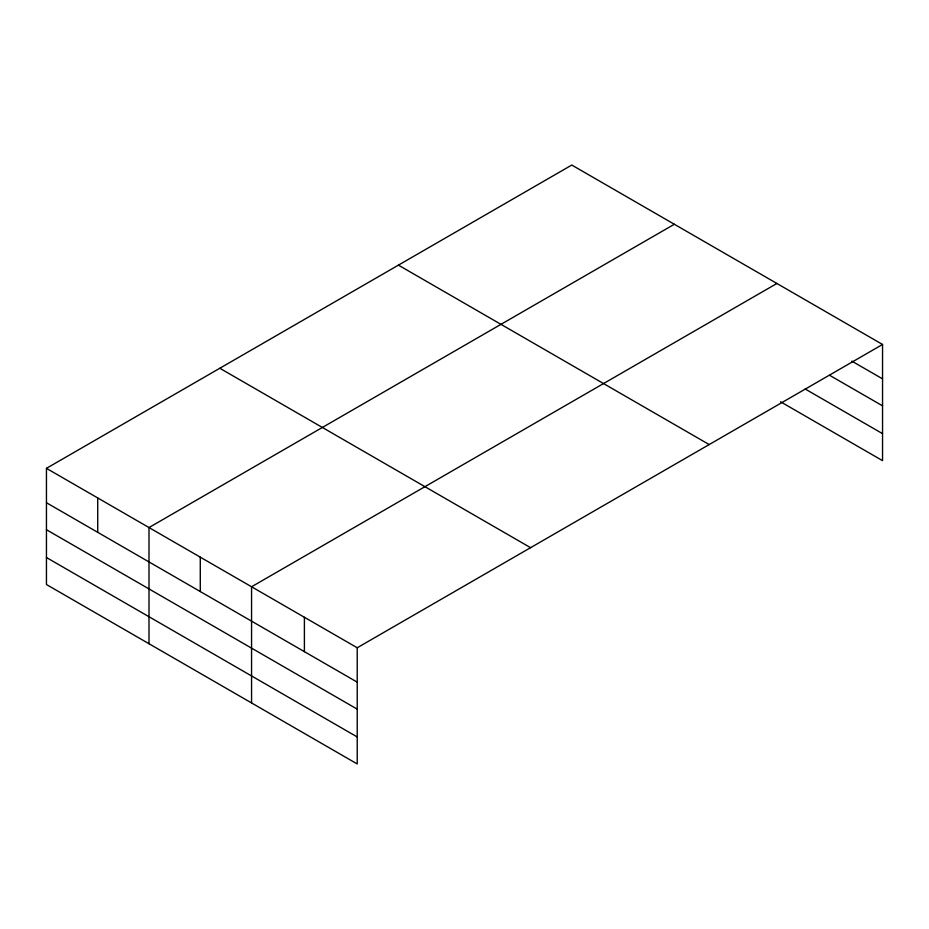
<?xml version="1.0" encoding="UTF-8"?>
<svg xmlns="http://www.w3.org/2000/svg" width="929" height="929" viewBox="0 0 929 929"><rect width="100%" height="100%" fill="white"/><g stroke="black" fill="none" stroke-linecap="round" stroke-linejoin="round"><path stroke-width="1.39" d="M882.55 344.473L571.776 165.048L46.45 468.344L46.45 584.527L357.224 763.952L357.224 647.768L882.55 344.473L882.55 460.656L780.569 401.781M674.326 224.261L149 527.556L149 643.727M776.888 283.473L251.562 586.768L251.562 702.939M851.835 361.126L882.55 378.858M829.713 375.351L882.55 405.845M805.141 388.972L882.55 433.657M398.413 265.137L709.187 444.561M219.813 368.256L530.587 547.68M46.45 468.344L357.224 647.768M46.45 502.728L357.224 682.153M46.45 529.716L357.224 709.141M46.45 557.528L357.224 736.952M304.398 617.274L304.398 651.647M200.281 557.168L200.281 591.541M97.731 497.956L97.731 532.329"/></g></svg>
